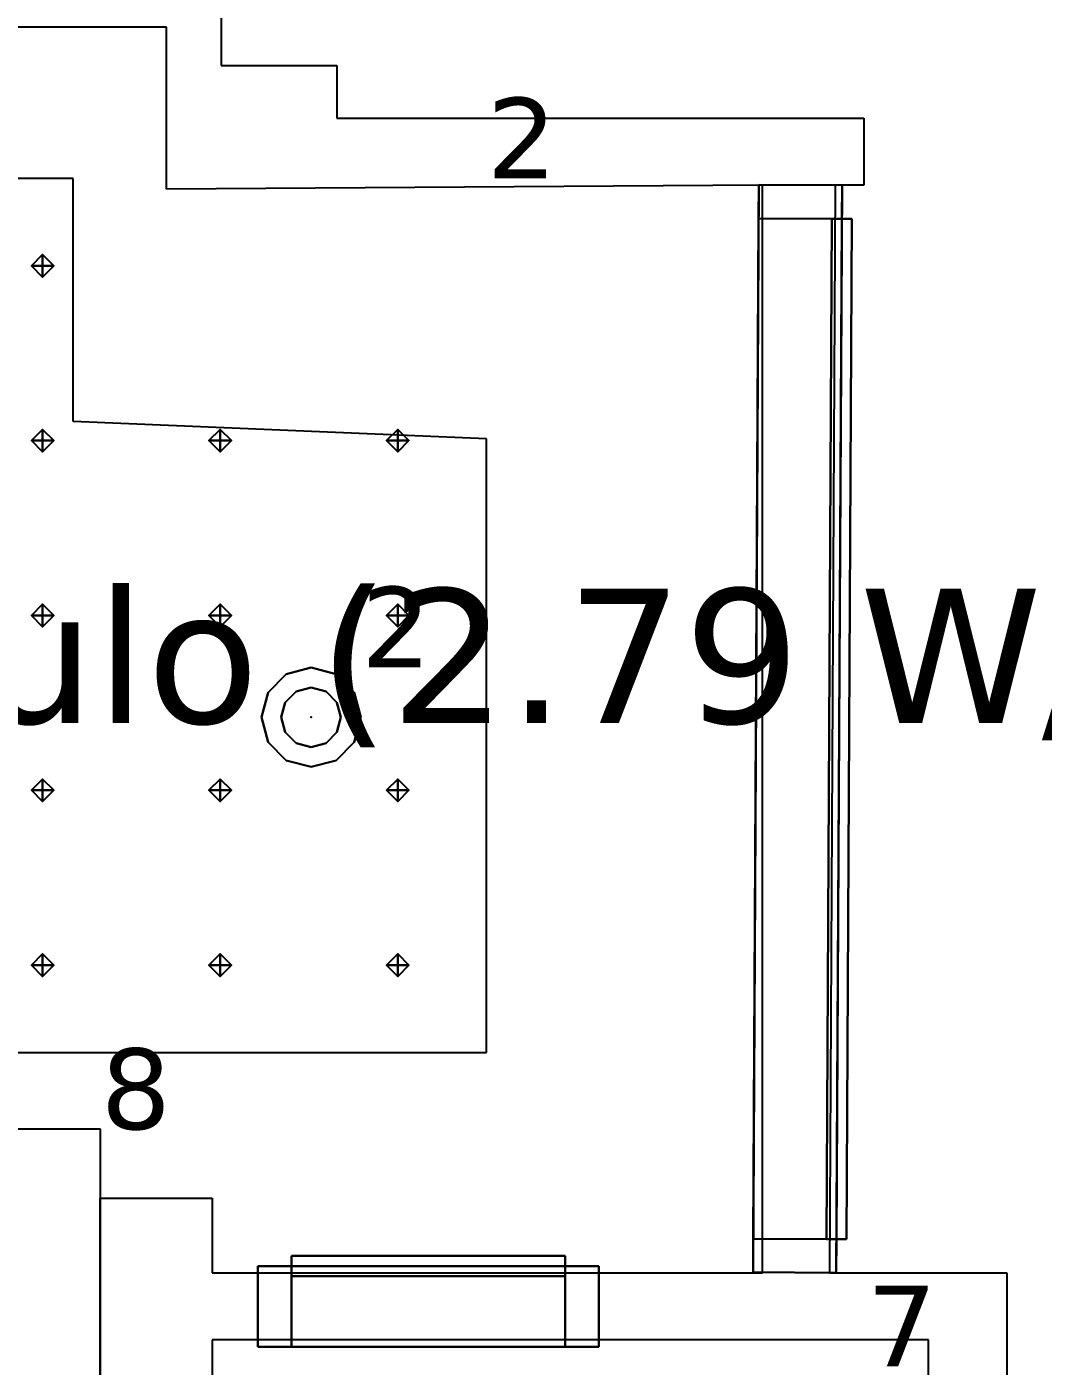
# Model space of a CAD drawing. Header units: inches. Extents: x -2 to 23.6, y -0.2 to 13.5.
# Drawn here: x 10.967 to 13.233, y 3.032 to 6.02 of the extents above; entities that cross this region are included whole.
import ezdxf

# ---------------------------------------------------------------- set-up
doc = ezdxf.new("R2010")
doc.units = ezdxf.units.IN
doc.header["$MEASUREMENT"] = 0
for name, color, linetype, true_color in [('DLX_APERT', 7, 'Continuous', 0x969696), ('DLX_CALC', 3, 'Continuous', 0x00ff00), ('DLX_CONT', 7, 'Continuous', 0x969696), ('DLX_DESC', 7, 'Continuous', 0x969696), ('DLX_LUM', 7, 'Continuous', 0xffd400), ('DLX_LUMKEY_IDX', 7, 'Continuous', 0x969696), ('DLX_RESKEY_IDX', 7, 'Continuous', 0x707070)]:
    doc.layers.add(name, color=color, linetype=linetype, true_color=true_color)
doc.layers.add('PUNTO LUMINARIA', color=7, linetype='Continuous')
doc.styles.add('TableTextStyle', font='')
doc.styles.get('TableTextStyle').set_extended_font_data('VERDANA.TTF')

msp = doc.modelspace()

# ---------------------------------------------------------------- linework, layer by layer
at = {"layer": 'DLX_APERT'}
for points in [[(12.5991, 5.6669, 0), (12.5863, 3.241, 0)], [(12.5863, 3.241, 0), (12.5991, 5.6669, 0)], [(12.5987, 5.5919, 0), (12.5991, 5.6669, 0)], [(12.5991, 5.6669, 0), (12.5987, 5.5919, 0)], [(12.7847, 5.6659, 0), (12.5991, 5.6669, 0)], [(12.7847, 5.6659, 0), (12.5991, 5.6669, 0)], [(12.5991, 5.6669, 0), (12.5991, 5.6669, 0)], [(12.5991, 5.6669, 0), (12.7847, 5.6659, 0)], [(12.5991, 5.6669, 0), (12.7847, 5.6659, 0)], [(12.5991, 5.6669, 0), (12.5991, 5.6669, 0)], [(12.7719, 3.24, 0), (12.7847, 5.6659, 0)], [(12.7847, 5.6659, 0), (12.7719, 3.24, 0)], [(12.7847, 5.6659, 0), (12.7843, 5.5909, 0)], [(12.7843, 5.5909, 0), (12.7847, 5.6659, 0)], [(12.7847, 5.6659, 0), (12.7847, 5.6659, 0)], [(12.7847, 5.6659, 0), (12.7847, 5.6659, 0)], [(12.5987, 5.5919, 0), (12.5867, 3.316, 0)], [(12.5867, 3.316, 0), (12.5987, 5.5919, 0)], [(12.7618, 5.5911, 0), (12.5987, 5.5919, 0)], [(12.5987, 5.5919, 0), (12.5987, 5.5919, 0)], [(12.5987, 5.5919, 0), (12.7618, 5.5911, 0)], [(12.7618, 5.5911, 0), (12.5987, 5.5919, 0)], [(12.5987, 5.5919, 0), (12.5987, 5.5919, 0)], [(12.5987, 5.5919, 0), (12.7618, 5.5911, 0)], [(12.7618, 5.5911, 0), (12.7498, 3.3151, 0)], [(12.7498, 3.3151, 0), (12.7618, 5.5911, 0)], [(12.7498, 3.3151, 0), (12.7618, 5.5911, 0)], [(12.7498, 3.3151, 0), (12.7618, 5.5911, 0)], [(12.7618, 5.5911, 0), (12.7498, 3.3151, 0)], [(12.7618, 5.5911, 0), (12.7498, 3.3151, 0)], [(12.7843, 5.5909, 0), (12.7618, 5.5911, 0)], [(12.7618, 5.5911, 0), (12.7618, 5.5911, 0)], [(12.7618, 5.5911, 0), (12.7843, 5.5909, 0)], [(12.7618, 5.5911, 0), (12.7618, 5.5911, 0)], [(12.7618, 5.5911, 0), (12.7843, 5.5909, 0)], [(12.7843, 5.5909, 0), (12.7618, 5.5911, 0)], [(12.7618, 5.5911, 0), (12.7843, 5.5909, 0)], [(12.7618, 5.5911, 0), (12.7618, 5.5911, 0)], [(12.7843, 5.5909, 0), (12.7618, 5.5911, 0)], [(12.7618, 5.5911, 0), (12.7618, 5.5911, 0)], [(12.7618, 5.5911, 0), (12.7843, 5.5909, 0)], [(12.7843, 5.5909, 0), (12.7618, 5.5911, 0)], [(12.7723, 3.315, 0), (12.7843, 5.5909, 0)], [(12.7843, 5.5909, 0), (12.7723, 3.315, 0)], [(12.7843, 5.5909, 0), (12.7723, 3.315, 0)], [(12.7723, 3.315, 0), (12.7843, 5.5909, 0)], [(12.7843, 5.5909, 0), (12.7843, 5.5909, 0)], [(12.7843, 5.5909, 0), (12.7843, 5.5909, 0)], [(12.8068, 5.5908, 0), (12.7843, 5.5909, 0)], [(12.7843, 5.5909, 0), (12.7843, 5.5909, 0)], [(12.7843, 5.5909, 0), (12.8068, 5.5908, 0)], [(12.8068, 5.5908, 0), (12.7843, 5.5909, 0)], [(12.7843, 5.5909, 0), (12.8068, 5.5908, 0)], [(12.7843, 5.5909, 0), (12.7843, 5.5909, 0)], [(12.7948, 3.3149, 0), (12.8068, 5.5908, 0)], [(12.7948, 3.3149, 0), (12.8068, 5.5908, 0)], [(12.8068, 5.5908, 0), (12.7948, 3.3149, 0)], [(12.8068, 5.5908, 0), (12.7948, 3.3149, 0)], [(12.8068, 5.5908, 0), (12.8068, 5.5908, 0)], [(12.8068, 5.5908, 0), (12.8068, 5.5908, 0)], [(12.5863, 3.241, 0), (12.5867, 3.316, 0)], [(12.5867, 3.316, 0), (12.5863, 3.241, 0)], [(12.5867, 3.316, 0), (12.7498, 3.3151, 0)], [(12.5867, 3.316, 0), (12.5867, 3.316, 0)], [(12.7498, 3.3151, 0), (12.5867, 3.316, 0)], [(12.7498, 3.3151, 0), (12.5867, 3.316, 0)], [(12.5867, 3.316, 0), (12.5867, 3.316, 0)], [(12.5867, 3.316, 0), (12.7498, 3.3151, 0)], [(12.7498, 3.3151, 0), (12.7723, 3.315, 0)], [(12.7498, 3.3151, 0), (12.7498, 3.3151, 0)], [(12.7723, 3.315, 0), (12.7498, 3.3151, 0)], [(12.7498, 3.3151, 0), (12.7498, 3.3151, 0)], [(12.7498, 3.3151, 0), (12.7723, 3.315, 0)], [(12.7723, 3.315, 0), (12.7498, 3.3151, 0)], [(12.7723, 3.315, 0), (12.7498, 3.3151, 0)], [(12.7498, 3.3151, 0), (12.7498, 3.3151, 0)], [(12.7723, 3.315, 0), (12.7498, 3.3151, 0)], [(12.7498, 3.3151, 0), (12.7498, 3.3151, 0)], [(12.7498, 3.3151, 0), (12.7723, 3.315, 0)], [(12.7498, 3.3151, 0), (12.7723, 3.315, 0)], [(12.7723, 3.315, 0), (12.7719, 3.24, 0)], [(12.7719, 3.24, 0), (12.7723, 3.315, 0)], [(12.7723, 3.315, 0), (12.7723, 3.315, 0)], [(12.7723, 3.315, 0), (12.7723, 3.315, 0)], [(12.7723, 3.315, 0), (12.7948, 3.3149, 0)], [(12.7723, 3.315, 0), (12.7723, 3.315, 0)], [(12.7723, 3.315, 0), (12.7948, 3.3149, 0)], [(12.7948, 3.3149, 0), (12.7723, 3.315, 0)], [(12.7948, 3.3149, 0), (12.7723, 3.315, 0)], [(12.7723, 3.315, 0), (12.7723, 3.315, 0)], [(12.7948, 3.3149, 0), (12.7948, 3.3149, 0)], [(12.7948, 3.3149, 0), (12.7948, 3.3149, 0)], [(12.167, 3.2776, 0), (11.557, 3.2776, 0)], [(11.557, 3.2776, 0), (11.557, 3.2551, 0)], [(12.167, 3.2776, 0), (11.557, 3.2776, 0)], [(11.557, 3.2776, 0), (11.557, 3.2776, 0)], [(11.557, 3.2776, 0), (12.167, 3.2776, 0)], [(11.557, 3.2551, 0), (11.557, 3.2776, 0)], [(11.557, 3.2776, 0), (11.557, 3.2776, 0)], [(11.557, 3.2776, 0), (11.557, 3.2551, 0)], [(11.557, 3.2776, 0), (12.167, 3.2776, 0)], [(11.557, 3.2551, 0), (11.557, 3.2776, 0)], [(12.167, 3.2551, 0), (12.167, 3.2776, 0)], [(12.167, 3.2551, 0), (12.167, 3.2776, 0)], [(12.167, 3.2776, 0), (12.167, 3.2776, 0)], [(12.167, 3.2776, 0), (12.167, 3.2551, 0)], [(12.167, 3.2776, 0), (12.167, 3.2776, 0)], [(12.167, 3.2776, 0), (12.167, 3.2551, 0)], [(12.242, 3.2551, 0), (11.482, 3.2551, 0)], [(11.482, 3.2551, 0), (11.482, 3.0751, 0)], [(11.482, 3.2551, 0), (11.482, 3.2551, 0)], [(11.482, 3.2551, 0), (11.482, 3.0751, 0)], [(11.482, 3.0751, 0), (11.482, 3.2551, 0)], [(11.482, 3.0751, 0), (11.482, 3.2551, 0)], [(11.482, 3.2551, 0), (11.557, 3.2551, 0)], [(11.557, 3.2551, 0), (11.482, 3.2551, 0)], [(11.482, 3.2551, 0), (11.482, 3.2551, 0)], [(11.482, 3.2551, 0), (12.242, 3.2551, 0)], [(11.557, 3.2551, 0), (11.557, 3.2326, 0)], [(12.167, 3.2551, 0), (11.557, 3.2551, 0)], [(11.557, 3.2551, 0), (11.557, 3.2551, 0)], [(11.557, 3.2326, 0), (11.557, 3.2551, 0)], [(11.557, 3.2551, 0), (12.167, 3.2551, 0)], [(11.557, 3.2326, 0), (11.557, 3.2551, 0)], [(11.557, 3.2551, 0), (11.557, 3.2551, 0)], [(11.557, 3.2551, 0), (11.557, 3.2326, 0)], [(11.557, 3.2551, 0), (12.167, 3.2551, 0)], [(11.557, 3.2551, 0), (11.557, 3.2551, 0)], [(11.557, 3.2326, 0), (11.557, 3.2551, 0)], [(12.167, 3.2551, 0), (11.557, 3.2551, 0)], [(11.557, 3.2551, 0), (11.557, 3.2326, 0)], [(11.557, 3.2551, 0), (11.557, 3.2551, 0)], [(11.557, 3.2551, 0), (11.557, 3.2326, 0)], [(11.557, 3.2326, 0), (11.557, 3.2551, 0)], [(11.557, 3.2326, 0), (11.557, 3.0751, 0)], [(11.557, 3.2326, 0), (12.167, 3.2326, 0)], [(11.557, 3.0751, 0), (11.557, 3.2326, 0)], [(11.557, 3.2326, 0), (11.557, 3.2326, 0)], [(11.557, 3.2326, 0), (11.557, 3.0751, 0)], [(11.557, 3.0751, 0), (11.557, 3.2326, 0)], [(12.167, 3.2326, 0), (11.557, 3.2326, 0)], [(11.557, 3.2326, 0), (11.557, 3.2326, 0)], [(12.167, 3.2326, 0), (11.557, 3.2326, 0)], [(12.167, 3.2326, 0), (11.557, 3.2326, 0)], [(11.557, 3.2326, 0), (11.557, 3.2326, 0)], [(11.557, 3.2326, 0), (12.167, 3.2326, 0)], [(11.557, 3.2326, 0), (12.167, 3.2326, 0)], [(11.557, 3.2326, 0), (11.557, 3.2326, 0)], [(12.167, 3.2326, 0), (12.167, 3.2551, 0)], [(12.167, 3.2551, 0), (12.242, 3.2551, 0)], [(12.167, 3.2551, 0), (12.167, 3.2551, 0)], [(12.242, 3.2551, 0), (12.167, 3.2551, 0)], [(12.167, 3.2551, 0), (12.167, 3.2326, 0)], [(12.167, 3.2326, 0), (12.167, 3.2551, 0)], [(12.167, 3.2551, 0), (12.167, 3.2551, 0)], [(12.167, 3.2551, 0), (12.167, 3.2326, 0)], [(12.167, 3.2551, 0), (12.167, 3.2551, 0)], [(12.167, 3.2551, 0), (12.167, 3.2326, 0)], [(12.167, 3.2551, 0), (12.167, 3.2551, 0)], [(12.167, 3.2551, 0), (12.167, 3.2326, 0)], [(12.167, 3.2326, 0), (12.167, 3.2551, 0)], [(12.167, 3.2326, 0), (12.167, 3.2551, 0)], [(12.167, 3.0751, 0), (12.167, 3.2326, 0)], [(12.167, 3.2326, 0), (12.167, 3.0751, 0)], [(12.167, 3.2326, 0), (12.167, 3.2326, 0)], [(12.167, 3.2326, 0), (12.167, 3.0751, 0)], [(12.167, 3.0751, 0), (12.167, 3.2326, 0)], [(12.167, 3.2326, 0), (12.167, 3.2326, 0)], [(12.167, 3.2326, 0), (12.167, 3.2326, 0)], [(12.167, 3.2326, 0), (12.167, 3.2326, 0)], [(12.242, 3.0751, 0), (12.242, 3.2551, 0)], [(12.242, 3.2551, 0), (12.242, 3.2551, 0)], [(12.242, 3.2551, 0), (12.242, 3.0751, 0)], [(12.242, 3.0751, 0), (12.242, 3.2551, 0)], [(12.242, 3.2551, 0), (12.242, 3.0751, 0)], [(12.242, 3.2551, 0), (12.242, 3.2551, 0)], [(12.5863, 3.241, 0), (12.7719, 3.24, 0)], [(12.7719, 3.24, 0), (12.5863, 3.241, 0)], [(12.5863, 3.241, 0), (12.5863, 3.241, 0)], [(12.5863, 3.241, 0), (12.7719, 3.24, 0)], [(12.7719, 3.24, 0), (12.5863, 3.241, 0)], [(12.5863, 3.241, 0), (12.5863, 3.241, 0)], [(12.7719, 3.24, 0), (12.7719, 3.24, 0)], [(12.7719, 3.24, 0), (12.7719, 3.24, 0)], [(11.482, 3.0751, 0), (12.242, 3.0751, 0)], [(11.482, 3.0751, 0), (11.482, 3.0751, 0)], [(11.557, 3.0751, 0), (11.482, 3.0751, 0)], [(12.242, 3.0751, 0), (11.482, 3.0751, 0)], [(11.482, 3.0751, 0), (11.482, 3.0751, 0)], [(11.482, 3.0751, 0), (11.557, 3.0751, 0)], [(11.557, 3.0751, 0), (11.557, 3.0751, 0)], [(11.557, 3.0751, 0), (12.167, 3.0751, 0)], [(12.167, 3.0751, 0), (11.557, 3.0751, 0)], [(11.557, 3.0751, 0), (11.557, 3.0751, 0)], [(12.242, 3.0751, 0), (12.167, 3.0751, 0)], [(12.167, 3.0751, 0), (12.167, 3.0751, 0)], [(12.167, 3.0751, 0), (12.242, 3.0751, 0)], [(12.167, 3.0751, 0), (12.167, 3.0751, 0)], [(12.242, 3.0751, 0), (12.242, 3.0751, 0)], [(12.242, 3.0751, 0), (12.242, 3.0751, 0)]]:
    msp.add_polyline3d(points, dxfattribs=at)
at = {"layer": 'DLX_CALC'}
for points in [[(11.07, 5.6813, 0), (9.22, 5.6813, 0)], [(11.07, 5.1392, 0), (11.07, 5.6813, 0)], [(11.9919, 5.1, 0), (11.07, 5.1392, 0)], [(11.9919, 3.7313, 0), (11.9919, 5.1, 0)], [(9.22, 3.7313, 0), (11.9919, 3.7313, 0)], [(11.1313, 3.5605, 0), (8.7313, 3.5605, 0)], [(11.1313, 3.4068, 0), (11.1313, 3.5605, 0)], [(11.1313, 3.4068, 0), (11.1299, 3.4068, 0)], [(11.1299, 3.4068, 0), (11.1299, 0.55, 0)], [(11.1299, 3.4068, 0), (11.1313, 3.4068, 0)], [(11.1299, 0.55, 0), (11.1299, 3.4068, 0)], [(11.1313, 0.5436, 0), (11.1313, 3.4068, 0)]]:
    msp.add_polyline3d(points, dxfattribs=at)
at = {"layer": 'DLX_CONT'}
for points in [[(11.4, 11.4477, 0), (11.4, 5.9332, 0)], [(11.278, 6.0184, 0), (8.7751, 6.0184, 0)], [(11.278, 5.6574, 0), (11.278, 6.0184, 0)], [(11.4, 5.9332, 0), (11.6583, 5.9332, 0)], [(11.6583, 5.9332, 0), (11.6583, 5.816, 0)], [(11.6583, 5.816, 0), (11.6833, 5.816, 0)], [(11.6833, 5.816, 0), (12.8333, 5.816, 0)], [(12.8333, 5.816, 0), (12.8333, 5.666, 0)], [(12.6077, 5.666, 0), (11.278, 5.6574, 0)], [(12.6077, 3.2401, 0), (12.6077, 5.666, 0)], [(12.7697, 5.666, 0), (12.7569, 3.2401, 0)], [(12.8333, 5.666, 0), (12.7697, 5.666, 0)], [(11.1299, 0.55, 0), (11.1299, 3.4068, 0)], [(11.1299, 3.4068, 0), (11.3799, 3.4068, 0)], [(11.3799, 3.4068, 0), (11.3799, 3.2401, 0)], [(11.3799, 3.2401, 0), (12.6077, 3.2401, 0)], [(12.7569, 3.2401, 0), (13.1521, 3.2401, 0)], [(13.1521, 3.2401, 0), (13.1521, 0.9904, 0)], [(12.9775, 3.0901, 0), (11.3799, 3.0901, 0)], [(11.3799, 3.0901, 0), (11.3799, 1.0905, 0)], [(12.9775, 1.0905, 0), (12.9775, 3.0901, 0)]]:
    msp.add_polyline3d(points, dxfattribs=at)
at = {"layer": 'DLX_LUM'}
for points in [[(11.5452, 4.5754, 0), (11.5046, 4.5348, 0)], [(11.5046, 4.5348, 0), (11.5452, 4.5754, 0)], [(11.5046, 4.5348, 0), (11.5452, 4.5754, 0)], [(11.5452, 4.5754, 0), (11.5046, 4.5348, 0)], [(11.6007, 4.5903, 0), (11.5452, 4.5754, 0)], [(11.5452, 4.5754, 0), (11.6007, 4.5903, 0)], [(11.5452, 4.5754, 0), (11.6007, 4.5903, 0)], [(11.6007, 4.5903, 0), (11.5452, 4.5754, 0)], [(11.5452, 4.5754, 0), (11.5452, 4.5754, 0)], [(11.5452, 4.5754, 0), (11.5452, 4.5754, 0)], [(11.6562, 4.5754, 0), (11.6007, 4.5903, 0)], [(11.6007, 4.5903, 0), (11.6007, 4.5903, 0)], [(11.6007, 4.5903, 0), (11.6562, 4.5754, 0)], [(11.6007, 4.5903, 0), (11.6007, 4.5903, 0)], [(11.6007, 4.5903, 0), (11.6562, 4.5754, 0)], [(11.6562, 4.5754, 0), (11.6007, 4.5903, 0)], [(11.6969, 4.5348, 0), (11.6562, 4.5754, 0)], [(11.6562, 4.5754, 0), (11.6562, 4.5754, 0)], [(11.6562, 4.5754, 0), (11.6969, 4.5348, 0)], [(11.6562, 4.5754, 0), (11.6562, 4.5754, 0)], [(11.6562, 4.5754, 0), (11.6969, 4.5348, 0)], [(11.6969, 4.5348, 0), (11.6562, 4.5754, 0)], [(11.6007, 4.5458, 0), (11.5675, 4.5368, 0)], [(11.5675, 4.5368, 0), (11.6007, 4.5458, 0)], [(11.634, 4.5368, 0), (11.6007, 4.5458, 0)], [(11.6007, 4.5458, 0), (11.634, 4.5368, 0)], [(11.5046, 4.5348, 0), (11.4897, 4.4793, 0)], [(11.4897, 4.4793, 0), (11.5046, 4.5348, 0)], [(11.4897, 4.4793, 0), (11.5046, 4.5348, 0)], [(11.5046, 4.5348, 0), (11.4897, 4.4793, 0)], [(11.5046, 4.5348, 0), (11.5046, 4.5348, 0)], [(11.5046, 4.5348, 0), (11.5046, 4.5348, 0)], [(11.5432, 4.5125, 0), (11.5342, 4.4793, 0)], [(11.5342, 4.4793, 0), (11.5432, 4.5125, 0)], [(11.5675, 4.5368, 0), (11.5432, 4.5125, 0)], [(11.5432, 4.5125, 0), (11.5675, 4.5368, 0)], [(11.6583, 4.5125, 0), (11.634, 4.5368, 0)], [(11.634, 4.5368, 0), (11.6583, 4.5125, 0)], [(11.6672, 4.4793, 0), (11.6583, 4.5125, 0)], [(11.6583, 4.5125, 0), (11.6672, 4.4793, 0)], [(11.7117, 4.4793, 0), (11.6969, 4.5348, 0)], [(11.6969, 4.5348, 0), (11.6969, 4.5348, 0)], [(11.6969, 4.5348, 0), (11.7117, 4.4793, 0)], [(11.6969, 4.5348, 0), (11.6969, 4.5348, 0)], [(11.6969, 4.5348, 0), (11.7117, 4.4793, 0)], [(11.7117, 4.4793, 0), (11.6969, 4.5348, 0)], [(11.4897, 4.4793, 0), (11.4897, 4.4793, 0)], [(11.4897, 4.4793, 0), (11.5046, 4.4238, 0)], [(11.5046, 4.4238, 0), (11.4897, 4.4793, 0)], [(11.4897, 4.4793, 0), (11.4897, 4.4793, 0)], [(11.5046, 4.4238, 0), (11.4897, 4.4793, 0)], [(11.4897, 4.4793, 0), (11.5046, 4.4238, 0)], [(11.5342, 4.4793, 0), (11.5432, 4.446, 0)], [(11.5432, 4.446, 0), (11.5342, 4.4793, 0)], [(11.6583, 4.446, 0), (11.6672, 4.4793, 0)], [(11.6672, 4.4793, 0), (11.6583, 4.446, 0)], [(11.6969, 4.4238, 0), (11.7117, 4.4793, 0)], [(11.7117, 4.4793, 0), (11.6969, 4.4238, 0)], [(11.7117, 4.4793, 0), (11.6969, 4.4238, 0)], [(11.6969, 4.4238, 0), (11.7117, 4.4793, 0)], [(11.7117, 4.4793, 0), (11.7117, 4.4793, 0)], [(11.7117, 4.4793, 0), (11.7117, 4.4793, 0)], [(11.5046, 4.4238, 0), (11.5046, 4.4238, 0)], [(11.5046, 4.4238, 0), (11.5452, 4.3831, 0)], [(11.5452, 4.3831, 0), (11.5046, 4.4238, 0)], [(11.5046, 4.4238, 0), (11.5046, 4.4238, 0)], [(11.5452, 4.3831, 0), (11.5046, 4.4238, 0)], [(11.5046, 4.4238, 0), (11.5452, 4.3831, 0)], [(11.5432, 4.446, 0), (11.5675, 4.4217, 0)], [(11.5675, 4.4217, 0), (11.5432, 4.446, 0)], [(11.634, 4.4217, 0), (11.6583, 4.446, 0)], [(11.6583, 4.446, 0), (11.634, 4.4217, 0)], [(11.6562, 4.3831, 0), (11.6969, 4.4238, 0)], [(11.6969, 4.4238, 0), (11.6562, 4.3831, 0)], [(11.6969, 4.4238, 0), (11.6562, 4.3831, 0)], [(11.6562, 4.3831, 0), (11.6969, 4.4238, 0)], [(11.6969, 4.4238, 0), (11.6969, 4.4238, 0)], [(11.6969, 4.4238, 0), (11.6969, 4.4238, 0)], [(11.5675, 4.4217, 0), (11.6007, 4.4128, 0)], [(11.6007, 4.4128, 0), (11.5675, 4.4217, 0)], [(11.6007, 4.4128, 0), (11.634, 4.4217, 0)], [(11.634, 4.4217, 0), (11.6007, 4.4128, 0)], [(11.5452, 4.3831, 0), (11.5452, 4.3831, 0)], [(11.5452, 4.3831, 0), (11.6007, 4.3683, 0)], [(11.6007, 4.3683, 0), (11.5452, 4.3831, 0)], [(11.5452, 4.3831, 0), (11.5452, 4.3831, 0)], [(11.6007, 4.3683, 0), (11.5452, 4.3831, 0)], [(11.5452, 4.3831, 0), (11.6007, 4.3683, 0)], [(11.6007, 4.3683, 0), (11.6562, 4.3831, 0)], [(11.6562, 4.3831, 0), (11.6007, 4.3683, 0)], [(11.6562, 4.3831, 0), (11.6007, 4.3683, 0)], [(11.6007, 4.3683, 0), (11.6562, 4.3831, 0)], [(11.6007, 4.3683, 0), (11.6007, 4.3683, 0)], [(11.6007, 4.3683, 0), (11.6007, 4.3683, 0)], [(11.6562, 4.3831, 0), (11.6562, 4.3831, 0)], [(11.6562, 4.3831, 0), (11.6562, 4.3831, 0)]]:
    msp.add_polyline3d(points, dxfattribs=at)
at = {"layer": 'PUNTO LUMINARIA'}
msp.add_point((11.6007, 4.4793), dxfattribs=at)

# ---------------------------------------------------------------- texts
at = {"layer": 'DLX_DESC', "style": 'TableTextStyle'}
msp.add_text('Vestulo (2.79 W/m²)', height=0.3, dxfattribs=at).set_placement((9.9478, 4.4661))
at = {"layer": 'DLX_LUMKEY_IDX', "style": 'TableTextStyle'}
msp.add_text('2', height=0.18, dxfattribs=at).set_placement((11.7117, 4.5903))
at = {"layer": 'DLX_RESKEY_IDX', "style": 'TableTextStyle'}
for s, p in [('2', (11.9919, 5.6813)), ('8', (11.1313, 3.5605)), ('7', (12.8394, 3.0316))]:
    msp.add_text(s, height=0.18, dxfattribs=at).set_placement(p)

# ---------------------------------------------------------------- meshes
at = {"layer": 'DLX_CALC'}
mesh = msp.add_polyface(dxfattribs=at)
corners = [(11.0019, 5.4613), (11.0269, 5.4863), (11.0019, 5.4863), (11.0269, 5.4863), (11.0019, 5.5113), (11.0019, 5.4863), (11.0019, 5.5113), (10.9769, 5.4863), (11.0019, 5.4863), (10.9769, 5.4863), (11.0019, 5.4613), (11.0019, 5.4863), (11.0269, 5.4863), (11.0019, 5.4613), (11.0019, 5.4863), (11.0019, 5.5113), (11.0269, 5.4863), (11.0019, 5.4863), (10.9769, 5.4863), (11.0019, 5.5113), (11.0019, 5.4863), (11.0019, 5.4613), (10.9769, 5.4863), (11.0019, 5.4863)]
mesh.append_faces([[corners[k] for k in face] for face in [(0, 1, 2), (3, 4, 5), (6, 7, 8), (9, 10, 11), (12, 13, 14), (15, 16, 17), (18, 19, 20), (21, 22, 23)]])
mesh = msp.add_polyface(dxfattribs=at)
corners = [(11.0019, 5.0713), (11.0269, 5.0963), (11.0019, 5.0963), (11.0269, 5.0963), (11.0019, 5.1213), (11.0019, 5.0963), (11.0019, 5.1213), (10.9769, 5.0963), (11.0019, 5.0963), (10.9769, 5.0963), (11.0019, 5.0713), (11.0019, 5.0963), (11.0269, 5.0963), (11.0019, 5.0713), (11.0019, 5.0963), (11.0019, 5.1213), (11.0269, 5.0963), (11.0019, 5.0963), (10.9769, 5.0963), (11.0019, 5.1213), (11.0019, 5.0963), (11.0019, 5.0713), (10.9769, 5.0963), (11.0019, 5.0963)]
mesh.append_faces([[corners[k] for k in face] for face in [(0, 1, 2), (3, 4, 5), (6, 7, 8), (9, 10, 11), (12, 13, 14), (15, 16, 17), (18, 19, 20), (21, 22, 23)]])
mesh = msp.add_polyface(dxfattribs=at)
corners = [(11.3979, 5.0713), (11.4229, 5.0963), (11.3979, 5.0963), (11.4229, 5.0963), (11.3979, 5.1213), (11.3979, 5.0963), (11.3979, 5.1213), (11.3729, 5.0963), (11.3979, 5.0963), (11.3729, 5.0963), (11.3979, 5.0713), (11.3979, 5.0963), (11.4229, 5.0963), (11.3979, 5.0713), (11.3979, 5.0963), (11.3979, 5.1213), (11.4229, 5.0963), (11.3979, 5.0963), (11.3729, 5.0963), (11.3979, 5.1213), (11.3979, 5.0963), (11.3979, 5.0713), (11.3729, 5.0963), (11.3979, 5.0963)]
mesh.append_faces([[corners[k] for k in face] for face in [(0, 1, 2), (3, 4, 5), (6, 7, 8), (9, 10, 11), (12, 13, 14), (15, 16, 17), (18, 19, 20), (21, 22, 23)]])
mesh = msp.add_polyface(dxfattribs=at)
corners = [(11.7939, 5.0713), (11.8189, 5.0963), (11.7939, 5.0963), (11.8189, 5.0963), (11.7939, 5.1213), (11.7939, 5.0963), (11.7939, 5.1213), (11.7689, 5.0963), (11.7939, 5.0963), (11.7689, 5.0963), (11.7939, 5.0713), (11.7939, 5.0963), (11.8189, 5.0963), (11.7939, 5.0713), (11.7939, 5.0963), (11.7939, 5.1213), (11.8189, 5.0963), (11.7939, 5.0963), (11.7689, 5.0963), (11.7939, 5.1213), (11.7939, 5.0963), (11.7939, 5.0713), (11.7689, 5.0963), (11.7939, 5.0963)]
mesh.append_faces([[corners[k] for k in face] for face in [(0, 1, 2), (3, 4, 5), (6, 7, 8), (9, 10, 11), (12, 13, 14), (15, 16, 17), (18, 19, 20), (21, 22, 23)]])
mesh = msp.add_polyface(dxfattribs=at)
corners = [(11.0019, 4.6813), (11.0269, 4.7063), (11.0019, 4.7063), (11.0269, 4.7063), (11.0019, 4.7313), (11.0019, 4.7063), (11.0019, 4.7313), (10.9769, 4.7063), (11.0019, 4.7063), (10.9769, 4.7063), (11.0019, 4.6813), (11.0019, 4.7063), (11.0269, 4.7063), (11.0019, 4.6813), (11.0019, 4.7063), (11.0019, 4.7313), (11.0269, 4.7063), (11.0019, 4.7063), (10.9769, 4.7063), (11.0019, 4.7313), (11.0019, 4.7063), (11.0019, 4.6813), (10.9769, 4.7063), (11.0019, 4.7063)]
mesh.append_faces([[corners[k] for k in face] for face in [(0, 1, 2), (3, 4, 5), (6, 7, 8), (9, 10, 11), (12, 13, 14), (15, 16, 17), (18, 19, 20), (21, 22, 23)]])
mesh = msp.add_polyface(dxfattribs=at)
corners = [(11.3979, 4.6813), (11.4229, 4.7063), (11.3979, 4.7063), (11.4229, 4.7063), (11.3979, 4.7313), (11.3979, 4.7063), (11.3979, 4.7313), (11.3729, 4.7063), (11.3979, 4.7063), (11.3729, 4.7063), (11.3979, 4.6813), (11.3979, 4.7063), (11.4229, 4.7063), (11.3979, 4.6813), (11.3979, 4.7063), (11.3979, 4.7313), (11.4229, 4.7063), (11.3979, 4.7063), (11.3729, 4.7063), (11.3979, 4.7313), (11.3979, 4.7063), (11.3979, 4.6813), (11.3729, 4.7063), (11.3979, 4.7063)]
mesh.append_faces([[corners[k] for k in face] for face in [(0, 1, 2), (3, 4, 5), (6, 7, 8), (9, 10, 11), (12, 13, 14), (15, 16, 17), (18, 19, 20), (21, 22, 23)]])
mesh = msp.add_polyface(dxfattribs=at)
corners = [(11.7939, 4.6813), (11.8189, 4.7063), (11.7939, 4.7063), (11.8189, 4.7063), (11.7939, 4.7313), (11.7939, 4.7063), (11.7939, 4.7313), (11.7689, 4.7063), (11.7939, 4.7063), (11.7689, 4.7063), (11.7939, 4.6813), (11.7939, 4.7063), (11.8189, 4.7063), (11.7939, 4.6813), (11.7939, 4.7063), (11.7939, 4.7313), (11.8189, 4.7063), (11.7939, 4.7063), (11.7689, 4.7063), (11.7939, 4.7313), (11.7939, 4.7063), (11.7939, 4.6813), (11.7689, 4.7063), (11.7939, 4.7063)]
mesh.append_faces([[corners[k] for k in face] for face in [(0, 1, 2), (3, 4, 5), (6, 7, 8), (9, 10, 11), (12, 13, 14), (15, 16, 17), (18, 19, 20), (21, 22, 23)]])
mesh = msp.add_polyface(dxfattribs=at)
corners = [(11.0019, 4.2913), (11.0269, 4.3163), (11.0019, 4.3163), (11.0269, 4.3163), (11.0019, 4.3413), (11.0019, 4.3163), (11.0019, 4.3413), (10.9769, 4.3163), (11.0019, 4.3163), (10.9769, 4.3163), (11.0019, 4.2913), (11.0019, 4.3163), (11.0269, 4.3163), (11.0019, 4.2913), (11.0019, 4.3163), (11.0019, 4.3413), (11.0269, 4.3163), (11.0019, 4.3163), (10.9769, 4.3163), (11.0019, 4.3413), (11.0019, 4.3163), (11.0019, 4.2913), (10.9769, 4.3163), (11.0019, 4.3163)]
mesh.append_faces([[corners[k] for k in face] for face in [(0, 1, 2), (3, 4, 5), (6, 7, 8), (9, 10, 11), (12, 13, 14), (15, 16, 17), (18, 19, 20), (21, 22, 23)]])
mesh = msp.add_polyface(dxfattribs=at)
corners = [(11.3979, 4.2913), (11.4229, 4.3163), (11.3979, 4.3163), (11.4229, 4.3163), (11.3979, 4.3413), (11.3979, 4.3163), (11.3979, 4.3413), (11.3729, 4.3163), (11.3979, 4.3163), (11.3729, 4.3163), (11.3979, 4.2913), (11.3979, 4.3163), (11.4229, 4.3163), (11.3979, 4.2913), (11.3979, 4.3163), (11.3979, 4.3413), (11.4229, 4.3163), (11.3979, 4.3163), (11.3729, 4.3163), (11.3979, 4.3413), (11.3979, 4.3163), (11.3979, 4.2913), (11.3729, 4.3163), (11.3979, 4.3163)]
mesh.append_faces([[corners[k] for k in face] for face in [(0, 1, 2), (3, 4, 5), (6, 7, 8), (9, 10, 11), (12, 13, 14), (15, 16, 17), (18, 19, 20), (21, 22, 23)]])
mesh = msp.add_polyface(dxfattribs=at)
corners = [(11.7939, 4.2913), (11.8189, 4.3163), (11.7939, 4.3163), (11.8189, 4.3163), (11.7939, 4.3413), (11.7939, 4.3163), (11.7939, 4.3413), (11.7689, 4.3163), (11.7939, 4.3163), (11.7689, 4.3163), (11.7939, 4.2913), (11.7939, 4.3163), (11.8189, 4.3163), (11.7939, 4.2913), (11.7939, 4.3163), (11.7939, 4.3413), (11.8189, 4.3163), (11.7939, 4.3163), (11.7689, 4.3163), (11.7939, 4.3413), (11.7939, 4.3163), (11.7939, 4.2913), (11.7689, 4.3163), (11.7939, 4.3163)]
mesh.append_faces([[corners[k] for k in face] for face in [(0, 1, 2), (3, 4, 5), (6, 7, 8), (9, 10, 11), (12, 13, 14), (15, 16, 17), (18, 19, 20), (21, 22, 23)]])
mesh = msp.add_polyface(dxfattribs=at)
corners = [(11.0019, 3.9013), (11.0269, 3.9263), (11.0019, 3.9263), (11.0269, 3.9263), (11.0019, 3.9513), (11.0019, 3.9263), (11.0019, 3.9513), (10.9769, 3.9263), (11.0019, 3.9263), (10.9769, 3.9263), (11.0019, 3.9013), (11.0019, 3.9263), (11.0269, 3.9263), (11.0019, 3.9013), (11.0019, 3.9263), (11.0019, 3.9513), (11.0269, 3.9263), (11.0019, 3.9263), (10.9769, 3.9263), (11.0019, 3.9513), (11.0019, 3.9263), (11.0019, 3.9013), (10.9769, 3.9263), (11.0019, 3.9263)]
mesh.append_faces([[corners[k] for k in face] for face in [(0, 1, 2), (3, 4, 5), (6, 7, 8), (9, 10, 11), (12, 13, 14), (15, 16, 17), (18, 19, 20), (21, 22, 23)]])
mesh = msp.add_polyface(dxfattribs=at)
corners = [(11.3979, 3.9013), (11.4229, 3.9263), (11.3979, 3.9263), (11.4229, 3.9263), (11.3979, 3.9513), (11.3979, 3.9263), (11.3979, 3.9513), (11.3729, 3.9263), (11.3979, 3.9263), (11.3729, 3.9263), (11.3979, 3.9013), (11.3979, 3.9263), (11.4229, 3.9263), (11.3979, 3.9013), (11.3979, 3.9263), (11.3979, 3.9513), (11.4229, 3.9263), (11.3979, 3.9263), (11.3729, 3.9263), (11.3979, 3.9513), (11.3979, 3.9263), (11.3979, 3.9013), (11.3729, 3.9263), (11.3979, 3.9263)]
mesh.append_faces([[corners[k] for k in face] for face in [(0, 1, 2), (3, 4, 5), (6, 7, 8), (9, 10, 11), (12, 13, 14), (15, 16, 17), (18, 19, 20), (21, 22, 23)]])
mesh = msp.add_polyface(dxfattribs=at)
corners = [(11.7939, 3.9013), (11.8189, 3.9263), (11.7939, 3.9263), (11.8189, 3.9263), (11.7939, 3.9513), (11.7939, 3.9263), (11.7939, 3.9513), (11.7689, 3.9263), (11.7939, 3.9263), (11.7689, 3.9263), (11.7939, 3.9013), (11.7939, 3.9263), (11.8189, 3.9263), (11.7939, 3.9013), (11.7939, 3.9263), (11.7939, 3.9513), (11.8189, 3.9263), (11.7939, 3.9263), (11.7689, 3.9263), (11.7939, 3.9513), (11.7939, 3.9263), (11.7939, 3.9013), (11.7689, 3.9263), (11.7939, 3.9263)]
mesh.append_faces([[corners[k] for k in face] for face in [(0, 1, 2), (3, 4, 5), (6, 7, 8), (9, 10, 11), (12, 13, 14), (15, 16, 17), (18, 19, 20), (21, 22, 23)]])

doc.saveas('drawing.dxf')
